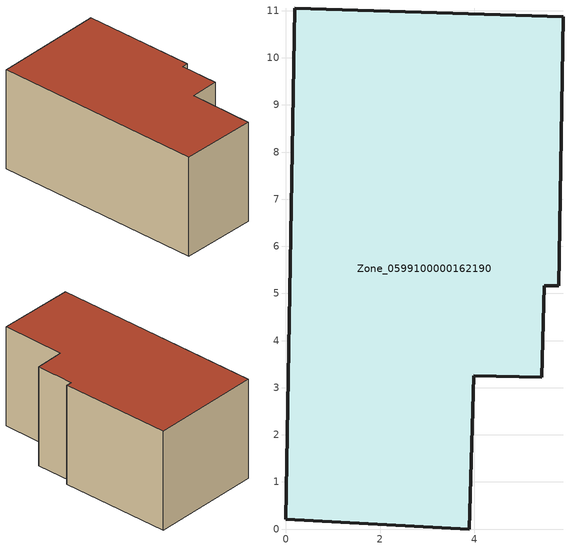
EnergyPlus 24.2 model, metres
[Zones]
Zone_0599100000162190
 floor ground (C_G): 0.19,11.06 5.89,10.87 5.79,5.16 5.49,5.16 5.43,3.22 3.99,3.25 3.9,0 0,0.21 z0
 wall outside (C_F): 0,0.21 3.9,0 3.99,3.25 5.43,3.22 5.49,5.16 5.79,5.16 5.89,10.87 0.19,11.06 0,0.21 z0:5.31
 roof outside (C_R): 5.43,3.22 5.49,5.16 5.79,5.16 5.89,10.87 0.19,11.06 0,0.21 3.9,0 3.99,3.25 z5.31
[BUILDING]
Pand.0599100000162190: North Axis=0; Terrain=City; Loads Convergence Tolerance Value=0.04; Temperature Convergence Tolerance Value=0.4; Solar Distribution=FullExterior; Maximum Number of Warmup Days=25; Minimum Number of Warmup Days=1
[Site:Location]
Rotterdam.The.Hague.AP_ZH_NLD Design_Conditions: Latitude=51.96; Longitude=4.45; Time Zone=1; Elevation=-4.5
[SITE:GROUNDTEMPERATURE:BUILDINGSURFACE]
18, 18, 18, 18, 18, 18, 18, 18, 18, 18, 18, 18
[MATERIAL] Thermal Absorptance=0.9; Solar Absorptance=0.7; Visible Absorptance=0.7
Name | Roughness | Thickness | Conductivity | Density | Specific Heat
G.TC.1946 | MediumSmooth | 0.15 | 1 | 540 | 1210
F.TC.1946 | Rough | 0.3 | 0.857143 | 1920 | 840
R.TC.1946 | MediumRough | 0.2 | 0.909091 | 1500 | 1000
[CONSTRUCTION]
C_G: G.TC.1946
C_F: F.TC.1946
C_R: R.TC.1946
[ZONE]
Zone_0599100000162190: Type=1; Multiplier=1; Ceiling Height=Autocalculate; Volume=Autocalculate; Floor Area=autocalculate; Part of Total Floor Area=Yes
[ZONEINFILTRATION:DESIGNFLOWRATE]
Infil_Zone_0599100000162190: Zone or ZoneList or Space or SpaceList=Zone_0599100000162190; Schedule=AlwaysOn; Design Flow Rate Calculation Method=Flow/Area; Flow Rate per Floor Area=0.003; Constant Term Coefficient=1; Temperature Term Coefficient=0; Velocity Term Coefficient=0; Velocity Squared Term Coefficient=0
[HVACTEMPLATE:ZONE:IDEALLOADSAIRSYSTEM]
Zone_0599100000162190: Maximum Heating Supply Air Temperature=50; Minimum Cooling Supply Air Temperature=13; Maximum Heating Supply Air Humidity Ratio=0.0156; Minimum Cooling Supply Air Humidity Ratio=0.0077; Heating Limit=NoLimit; Cooling Limit=NoLimit; Dehumidification Control Type=ConstantSensibleHeatRatio; Cooling Sensible Heat Ratio=0.7; Dehumidification Setpoint=60; Humidification Control Type=None; Humidification Setpoint=30; Outdoor Air Method=None; Outdoor Air Flow Rate per Person=0.00944; Outdoor Air Flow Rate per Zone Floor Area=0; Outdoor Air Flow Rate per Zone=0; Demand Controlled Ventilation Type=None; Outdoor Air Economizer Type=NoEconomizer; Heat Recovery Type=None; Sensible Heat Recovery Effectiveness=0.7; Latent Heat Recovery Effectiveness=0.65
[ZONECONTROL:THERMOSTAT]
ThermostatControl_Zone_0599100000162190: Zone or ZoneList=Zone_0599100000162190; Control Type Schedule=DualSetpointControlType; Control 1=Thermostat_Zone_0599100000162190; Temperature Difference Between Cutout And Setpoint=0
[THERMOSTATSETPOINT:DUALSETPOINT]
Thermostat_Zone_0599100000162190: Heating Setpoint Temperature Schedule=HeatingSetpoint_Zone_0599100000162190; Cooling Setpoint Temperature Schedule=CoolingSetpoint_Zone_0599100000162190
[SCHEDULE:COMPACT]
HeatingSetpoint_Zone_0599100000162190: Through: 12/31, For: AllDays, Until: 24:00, 21
CoolingSetpoint_Zone_0599100000162190: Through: 12/31, For: AllDays, Until: 24:00, 24
DualSetpointControlType: Through: 12/31, For: AllDays, Until: 24:00, 4
AlwaysOn: Through: 12/31, For: AllDays, Until: 24:00, 1
